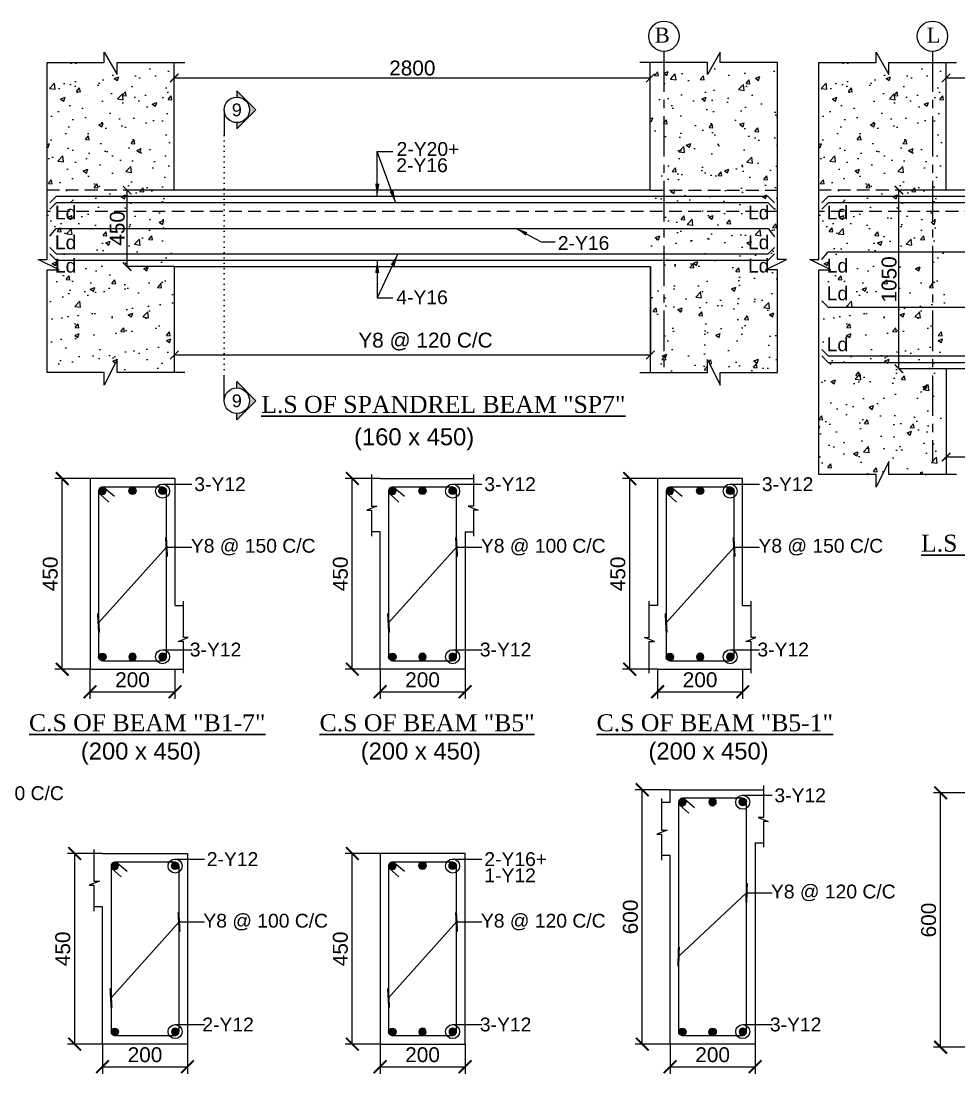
# Model space of a CAD drawing. Header units: inches. Extents: x -4972 to 102986, y -366693 to -295027.
# Drawn here: x 46806 to 68871, y -335927 to -311163 of the extents above; entities that cross this region are included whole.
import ezdxf
from ezdxf.enums import TextEntityAlignment as Align

# ---------------------------------------------------------------- set-up
doc = ezdxf.new("R2010")
doc.units = ezdxf.units.IN
doc.header["$MEASUREMENT"] = 0
for name, pattern in [('CENTER', [50.8, 31.75, -6.35, 6.35, -6.35]), ('DOT', [0.25, 0, -0.25]), ('Hidden', [3, 2, -1])]:
    doc.linetypes.add(name, pattern=pattern)
for name, color, linetype in [('1', 8, 'Continuous'), ('2', 5, 'Continuous'), ('5', 2, 'Continuous'), ('ARROW', 5, 'Continuous'), ('DIM', 251, 'Continuous'), ('GIRD CIR', 1, 'Continuous'), ('GIRD TEXT', 4, 'Continuous'), ('GRID', 8, 'CENTER'), ('REINFORCEMENT', 3, 'Continuous'), ('TEXT-1', 3, 'Continuous')]:
    doc.layers.add(name, color=color, linetype=linetype)
doc.layers.add('GRID NO', color=4, linetype='Continuous', lineweight=9)
doc.layers.add('text', color=4, linetype='Continuous', lineweight=30)
doc.styles.add('T-200', font='arial.ttf', dxfattribs={"height": 300})
doc.styles.add('T200', font='sanss___.ttf', dxfattribs={"height": 275})
doc.styles.add('T300', font='sanss___.ttf', dxfattribs={"height": 350})
doc.styles.add('T400', font='romantic.ttf')
doc.dimstyles.new('SCALE 25', dxfattribs={"dimtxt": 500, "dimasz": 200, "dimexe": 6, "dimexo": 0, "dimgap": 50, "dimtad": 1, "dimdec": 0, "dimlfac": 0.25, "dimrnd": 5, "dimzin": 3, "dimdsep": 46, "dimtxsty": 'T300', "dimblk": 'ARCHTICK', "dimcen": 0.09, "dimclrd": 5, "dimclre": 8, "dimclrt": 1, "dimadec": 0, "dimazin": 0, "dimtfac": 1, "dimtdec": 0, "dimtix": 1, "dimtofl": 0, "dimtmove": 2, "dimatfit": 3, "dimfxl": 1, "dimtolj": 1, "dimtzin": 0, "dimlwd": -1, "dimlwe": -1, "dimarcsym": 0})
doc.dimstyles.new('SCALE-10', dxfattribs={"dimtxt": 350, "dimasz": 300, "dimexe": 170, "dimexo": 0, "dimgap": 100, "dimtad": 1, "dimdec": 0, "dimlfac": 0.1, "dimrnd": 5, "dimzin": 12, "dimdsep": 46, "dimtxsty": 'T300', "dimblk": 'ARCHTICK', "dimcen": 0, "dimclrd": 5, "dimclre": 252, "dimclrt": 1, "dimadec": 1, "dimazin": 3, "dimtfac": 1, "dimtdec": 0, "dimtix": 1, "dimtmove": 2, "dimatfit": 3, "dimldrblk": 'ARCHTICK', "dimfxl": 5000, "dimtvp": 1, "dimtolj": 1, "dimtzin": 9, "dimarcsym": 2})
doc.dimstyles.new('T200', dxfattribs={"dimtxt": 275, "dimasz": 250, "dimexe": 0, "dimexo": 0, "dimgap": 5, "dimtad": 1, "dimdec": 0, "dimrnd": 5, "dimzin": 0, "dimdsep": 46, "dimtxsty": 'T200', "dimblk": 'ARCHTICK', "dimcen": 300, "dimclrd": 5, "dimclre": 252, "dimclrt": 1, "dimadec": 0, "dimazin": 0, "dimtfac": 50, "dimtdec": 0, "dimtofl": 0, "dimtmove": 2, "dimatfit": 3, "dimfxl": 1, "dimtolj": 1, "dimtzin": 0, "dimarcsym": 2})

# ---------------------------------------------------------------- blocks, each defined once
blk = doc.blocks.new('_ARCHTICK')
at = {"color": 0, "linetype": 'ByBlock', "const_width": 0.15}
blk.add_lwpolyline([(-0.5, -0.5), (0.5, 0.5)], dxfattribs=at)
blk = doc.blocks.new('*D53')
at = {"layer": 'Defpoints', "color": 0}
for p in [(49302, -315140), (50411, -315140), (50411, -316940)]:
    blk.add_point(p, dxfattribs=at)
at = {"layer": 'DIM', "color": 8}
for p, q in [((50411, -315140), (49296, -315140)), ((50411, -316940), (49296, -316940))]:
    blk.add_line(p, q, dxfattribs=at)
at = {"layer": 'DIM', "color": 5}
blk.add_line((49302, -316940), (49302, -315140), dxfattribs=at)
at = {"layer": 'DIM', "color": 5, "xscale": 200, "yscale": 200, "zscale": 200}
for p, rotation in [((49302, -315140), 90), ((49302, -316940), 270)]:
    blk.add_blockref('_ARCHTICK', p, dxfattribs=dict(at, rotation=rotation))
at = {"layer": 'DIM', "color": 1, "insert": (49072, -316040), "char_height": 350, "attachment_point": 5, "rotation": 90, "style": 'T300'}
blk.add_mtext('\\A1;450', dxfattribs=at)
blk = doc.blocks.new('*D54')
at = {"layer": 'Defpoints', "color": 0}
for p in [(50411, -316940), (61611, -316940), (50411, -319018)]:
    blk.add_point(p, dxfattribs=at)
at = {"layer": 'DIM', "color": 8}
for p, q in [((50411, -316940), (50411, -319024)), ((61611, -316940), (61611, -319024))]:
    blk.add_line(p, q, dxfattribs=at)
at = {"layer": 'DIM', "color": 5}
blk.add_line((61611, -319018), (50411, -319018), dxfattribs=at)
at = {"layer": 'DIM', "color": 5, "xscale": 200, "yscale": 200, "zscale": 200, "rotation": 180}
blk.add_blockref('_ARCHTICK', (50411, -319018), dxfattribs=at)
at = {"layer": 'DIM', "color": 5, "xscale": 200, "yscale": 200, "zscale": 200}
blk.add_blockref('_ARCHTICK', (61611, -319018), dxfattribs=at)
at = {"layer": 'DIM', "color": 1, "insert": (56321, -318703), "char_height": 350, "attachment_point": 5, "style": 'T300'}
blk.add_mtext('\\A1;Y8 @ 120 C/C', dxfattribs=at)
blk = doc.blocks.new('*D55')
at = {"layer": 'Defpoints', "color": 0}
for p in [(50411, -312501), (61611, -312501), (61611, -312501)]:
    blk.add_point(p, dxfattribs=at)
at = {"layer": 'DIM', "color": 8}
for p, q in [((50411, -312501), (50411, -312495)), ((61611, -312501), (61611, -312495))]:
    blk.add_line(p, q, dxfattribs=at)
at = {"layer": 'DIM', "color": 5}
blk.add_line((50411, -312501), (61611, -312501), dxfattribs=at)
at = {"layer": 'DIM', "color": 5, "xscale": 200, "yscale": 200, "zscale": 200, "rotation": 180}
blk.add_blockref('_ARCHTICK', (50411, -312501), dxfattribs=at)
at = {"layer": 'DIM', "color": 5, "xscale": 200, "yscale": 200, "zscale": 200}
blk.add_blockref('_ARCHTICK', (61611, -312501), dxfattribs=at)
at = {"layer": 'DIM', "color": 1, "insert": (56011, -312270), "char_height": 350, "attachment_point": 5, "style": 'T300'}
blk.add_mtext('\\A1;2800', dxfattribs=at)
blk = doc.blocks.new('*D68')
at = {"layer": 'Defpoints', "color": 0}
for p in [(48069, -330743), (48722, -330743), (48722, -335226)]:
    blk.add_point(p, dxfattribs=at)
at = {"layer": 'DIM', "color": 252, "lineweight": -2}
for p, q in [((48722, -330743), (47899, -330743)), ((48722, -335226), (47899, -335226))]:
    blk.add_line(p, q, dxfattribs=at)
at = {"layer": 'DIM', "color": 5, "lineweight": -2}
blk.add_line((48069, -335226), (48069, -330743), dxfattribs=at)
at = {"layer": 'DIM', "color": 5, "lineweight": -2, "xscale": 300, "yscale": 300, "zscale": 300}
for p, rotation in [((48069, -330743), 90), ((48069, -335226), 270)]:
    blk.add_blockref('_ARCHTICK', p, dxfattribs=dict(at, rotation=rotation))
at = {"layer": 'DIM', "color": 1, "insert": (47789, -332985), "char_height": 350, "attachment_point": 5, "rotation": 90, "style": 'T300'}
blk.add_mtext('\\A1;450', dxfattribs=at)
blk = doc.blocks.new('*D69')
at = {"layer": 'Defpoints', "color": 0}
for p in [(48722, -335226), (50722, -335226), (50722, -335757)]:
    blk.add_point(p, dxfattribs=at)
at = {"layer": 'DIM', "color": 252, "lineweight": -2}
for p, q in [((48722, -335226), (48722, -335927)), ((50722, -335226), (50722, -335927))]:
    blk.add_line(p, q, dxfattribs=at)
at = {"layer": 'DIM', "color": 5, "lineweight": -2}
blk.add_line((48722, -335757), (50722, -335757), dxfattribs=at)
at = {"layer": 'DIM', "color": 5, "lineweight": -2, "xscale": 300, "yscale": 300, "zscale": 300, "rotation": 180}
blk.add_blockref('_ARCHTICK', (48722, -335757), dxfattribs=at)
at = {"layer": 'DIM', "color": 5, "lineweight": -2, "xscale": 300, "yscale": 300, "zscale": 300}
blk.add_blockref('_ARCHTICK', (50722, -335757), dxfattribs=at)
at = {"layer": 'DIM', "color": 1, "insert": (49722, -335477), "char_height": 350, "attachment_point": 5, "style": 'T300'}
blk.add_mtext('\\A1;200', dxfattribs=at)
blk = doc.blocks.new('ROD')
at = {"layer": '5'}
h = blk.add_hatch(color=256, dxfattribs=at)
edge = h.paths.add_edge_path()
edge.add_arc((0, 0), 135, 0, 360)
at = {"layer": '5', "color": 6}
blk.add_circle((0, 0), 135, dxfattribs=at)
blk = doc.blocks.new('*D72')
at = {"layer": 'Defpoints', "color": 0}
for p in [(61422, -329243), (62076, -329243), (62076, -335226)]:
    blk.add_point(p, dxfattribs=at)
at = {"layer": 'DIM', "color": 252, "lineweight": -2}
for p, q in [((62076, -329243), (61252, -329243)), ((62076, -335226), (61252, -335226))]:
    blk.add_line(p, q, dxfattribs=at)
at = {"layer": 'DIM', "color": 5, "lineweight": -2}
blk.add_line((61422, -335226), (61422, -329243), dxfattribs=at)
at = {"layer": 'DIM', "color": 5, "lineweight": -2, "xscale": 300, "yscale": 300, "zscale": 300}
for p, rotation in [((61422, -329243), 90), ((61422, -335226), 270)]:
    blk.add_blockref('_ARCHTICK', p, dxfattribs=dict(at, rotation=rotation))
at = {"layer": 'DIM', "color": 1, "insert": (61142, -332235), "char_height": 350, "attachment_point": 5, "rotation": 90, "style": 'T300'}
blk.add_mtext('\\A1;600', dxfattribs=at)
blk = doc.blocks.new('*D73')
at = {"layer": 'Defpoints', "color": 0}
for p in [(62076, -335226), (64076, -335226), (64076, -335757)]:
    blk.add_point(p, dxfattribs=at)
at = {"layer": 'DIM', "color": 252, "lineweight": -2}
for p, q in [((62076, -335226), (62076, -335927)), ((64076, -335226), (64076, -335927))]:
    blk.add_line(p, q, dxfattribs=at)
at = {"layer": 'DIM', "color": 5, "lineweight": -2}
blk.add_line((62076, -335757), (64076, -335757), dxfattribs=at)
at = {"layer": 'DIM', "color": 5, "lineweight": -2, "xscale": 300, "yscale": 300, "zscale": 300, "rotation": 180}
blk.add_blockref('_ARCHTICK', (62076, -335757), dxfattribs=at)
at = {"layer": 'DIM', "color": 5, "lineweight": -2, "xscale": 300, "yscale": 300, "zscale": 300}
blk.add_blockref('_ARCHTICK', (64076, -335757), dxfattribs=at)
at = {"layer": 'DIM', "color": 1, "insert": (63076, -335477), "char_height": 350, "attachment_point": 5, "style": 'T300'}
blk.add_mtext('\\A1;200', dxfattribs=at)
blk = doc.blocks.new('*D74')
at = {"layer": 'Defpoints', "color": 0}
for p in [(68439, -329316), (69092, -329316), (69092, -335300)]:
    blk.add_point(p, dxfattribs=at)
at = {"layer": 'DIM', "color": 252, "lineweight": -2}
for p, q in [((69092, -329316), (68269, -329316)), ((69092, -335300), (68269, -335300))]:
    blk.add_line(p, q, dxfattribs=at)
at = {"layer": 'DIM', "color": 5, "lineweight": -2}
blk.add_line((68439, -335300), (68439, -329316), dxfattribs=at)
at = {"layer": 'DIM', "color": 5, "lineweight": -2, "xscale": 300, "yscale": 300, "zscale": 300}
for p, rotation in [((68439, -329316), 90), ((68439, -335300), 270)]:
    blk.add_blockref('_ARCHTICK', p, dxfattribs=dict(at, rotation=rotation))
at = {"layer": 'DIM', "color": 1, "insert": (68158, -332308), "char_height": 350, "attachment_point": 5, "rotation": 90, "style": 'T300'}
blk.add_mtext('\\A1;600', dxfattribs=at)
blk = doc.blocks.new('*D78')
at = {"layer": 'Defpoints', "color": 0}
for p in [(54599, -321924), (55252, -321924), (55252, -326408)]:
    blk.add_point(p, dxfattribs=at)
at = {"layer": 'DIM', "color": 252, "lineweight": -2}
for p, q in [((55252, -321924), (54429, -321924)), ((55252, -326408), (54429, -326408))]:
    blk.add_line(p, q, dxfattribs=at)
at = {"layer": 'DIM', "color": 5, "lineweight": -2}
blk.add_line((54599, -326408), (54599, -321924), dxfattribs=at)
at = {"layer": 'DIM', "color": 5, "lineweight": -2, "xscale": 300, "yscale": 300, "zscale": 300}
for p, rotation in [((54599, -321924), 90), ((54599, -326408), 270)]:
    blk.add_blockref('_ARCHTICK', p, dxfattribs=dict(at, rotation=rotation))
at = {"layer": 'DIM', "color": 1, "insert": (54319, -324166), "char_height": 350, "attachment_point": 5, "rotation": 90, "style": 'T300'}
blk.add_mtext('\\A1;450', dxfattribs=at)
blk = doc.blocks.new('*D79')
at = {"layer": 'Defpoints', "color": 0}
for p in [(55252, -326408), (57252, -326408), (57252, -326938)]:
    blk.add_point(p, dxfattribs=at)
at = {"layer": 'DIM', "color": 252, "lineweight": -2}
for p, q in [((55252, -326408), (55252, -327108)), ((57252, -326408), (57252, -327108))]:
    blk.add_line(p, q, dxfattribs=at)
at = {"layer": 'DIM', "color": 5, "lineweight": -2}
blk.add_line((55252, -326938), (57252, -326938), dxfattribs=at)
at = {"layer": 'DIM', "color": 5, "lineweight": -2, "xscale": 300, "yscale": 300, "zscale": 300, "rotation": 180}
blk.add_blockref('_ARCHTICK', (55252, -326938), dxfattribs=at)
at = {"layer": 'DIM', "color": 5, "lineweight": -2, "xscale": 300, "yscale": 300, "zscale": 300}
blk.add_blockref('_ARCHTICK', (57252, -326938), dxfattribs=at)
at = {"layer": 'DIM', "color": 1, "insert": (56252, -326658), "char_height": 350, "attachment_point": 5, "style": 'T300'}
blk.add_mtext('\\A1;200', dxfattribs=at)
blk = doc.blocks.new('*D84')
at = {"layer": 'Defpoints', "color": 0}
for p in [(67459, -315140), (68568, -315140), (68568, -319340)]:
    blk.add_point(p, dxfattribs=at)
at = {"layer": 'DIM', "color": 8}
for p, q in [((68568, -315140), (67453, -315140)), ((68568, -319340), (67453, -319340))]:
    blk.add_line(p, q, dxfattribs=at)
at = {"layer": 'DIM', "color": 5}
blk.add_line((67459, -319340), (67459, -315140), dxfattribs=at)
at = {"layer": 'DIM', "color": 5, "xscale": 200, "yscale": 200, "zscale": 200}
for p, rotation in [((67459, -315140), 90), ((67459, -319340), 270)]:
    blk.add_blockref('_ARCHTICK', p, dxfattribs=dict(at, rotation=rotation))
at = {"layer": 'DIM', "color": 1, "insert": (67229, -317240), "char_height": 350, "attachment_point": 5, "rotation": 90, "style": 'T300'}
blk.add_mtext('\\A1;1050', dxfattribs=at)
blk = doc.blocks.new('*D85')
at = {"layer": 'Defpoints', "color": 0}
for p in [(68568, -319340), (75768, -319340), (68568, -321418)]:
    blk.add_point(p, dxfattribs=at)
at = {"layer": 'DIM', "color": 8}
for p, q in [((68568, -319340), (68568, -321424)), ((75768, -319340), (75768, -321424))]:
    blk.add_line(p, q, dxfattribs=at)
at = {"layer": 'DIM', "color": 5}
blk.add_line((75768, -321418), (68568, -321418), dxfattribs=at)
at = {"layer": 'DIM', "color": 5, "xscale": 200, "yscale": 200, "zscale": 200, "rotation": 180}
blk.add_blockref('_ARCHTICK', (68568, -321418), dxfattribs=at)
at = {"layer": 'DIM', "color": 5, "xscale": 200, "yscale": 200, "zscale": 200}
blk.add_blockref('_ARCHTICK', (75768, -321418), dxfattribs=at)
at = {"layer": 'DIM', "color": 1, "insert": (72066, -321103), "char_height": 350, "attachment_point": 5, "style": 'T300'}
blk.add_mtext('\\A1;Y8 @ 200 C/C', dxfattribs=at)
blk = doc.blocks.new('*D86')
at = {"layer": 'Defpoints', "color": 0}
for p in [(68568, -312501), (75768, -312501), (75768, -312501)]:
    blk.add_point(p, dxfattribs=at)
at = {"layer": 'DIM', "color": 8}
for p, q in [((68568, -312501), (68568, -312495)), ((75768, -312501), (75768, -312495))]:
    blk.add_line(p, q, dxfattribs=at)
at = {"layer": 'DIM', "color": 5}
blk.add_line((68568, -312501), (75768, -312501), dxfattribs=at)
at = {"layer": 'DIM', "color": 5, "xscale": 200, "yscale": 200, "zscale": 200, "rotation": 180}
blk.add_blockref('_ARCHTICK', (68568, -312501), dxfattribs=at)
at = {"layer": 'DIM', "color": 5, "xscale": 200, "yscale": 200, "zscale": 200}
blk.add_blockref('_ARCHTICK', (75768, -312501), dxfattribs=at)
at = {"layer": 'DIM', "color": 1, "insert": (72168, -312270), "char_height": 350, "attachment_point": 5, "style": 'T300'}
blk.add_mtext('\\A1;1800', dxfattribs=at)
blk = doc.blocks.new('*D102')
at = {"layer": 'Defpoints', "color": 0}
for p in [(54599, -330743), (55252, -330743), (55252, -335226)]:
    blk.add_point(p, dxfattribs=at)
at = {"layer": 'DIM', "color": 252, "lineweight": -2}
for p, q in [((55252, -330743), (54429, -330743)), ((55252, -335226), (54429, -335226))]:
    blk.add_line(p, q, dxfattribs=at)
at = {"layer": 'DIM', "color": 5, "lineweight": -2}
blk.add_line((54599, -335226), (54599, -330743), dxfattribs=at)
at = {"layer": 'DIM', "color": 5, "lineweight": -2, "xscale": 300, "yscale": 300, "zscale": 300}
for p, rotation in [((54599, -330743), 90), ((54599, -335226), 270)]:
    blk.add_blockref('_ARCHTICK', p, dxfattribs=dict(at, rotation=rotation))
at = {"layer": 'DIM', "color": 1, "insert": (54319, -332985), "char_height": 350, "attachment_point": 5, "rotation": 90, "style": 'T300'}
blk.add_mtext('\\A1;450', dxfattribs=at)
blk = doc.blocks.new('*D103')
at = {"layer": 'Defpoints', "color": 0}
for p in [(55252, -335226), (57252, -335226), (57252, -335757)]:
    blk.add_point(p, dxfattribs=at)
at = {"layer": 'DIM', "color": 252, "lineweight": -2}
for p, q in [((55252, -335226), (55252, -335927)), ((57252, -335226), (57252, -335927))]:
    blk.add_line(p, q, dxfattribs=at)
at = {"layer": 'DIM', "color": 5, "lineweight": -2}
blk.add_line((55252, -335757), (57252, -335757), dxfattribs=at)
at = {"layer": 'DIM', "color": 5, "lineweight": -2, "xscale": 300, "yscale": 300, "zscale": 300, "rotation": 180}
blk.add_blockref('_ARCHTICK', (55252, -335757), dxfattribs=at)
at = {"layer": 'DIM', "color": 5, "lineweight": -2, "xscale": 300, "yscale": 300, "zscale": 300}
blk.add_blockref('_ARCHTICK', (57252, -335757), dxfattribs=at)
at = {"layer": 'DIM', "color": 1, "insert": (56252, -335477), "char_height": 350, "attachment_point": 5, "style": 'T300'}
blk.add_mtext('\\A1;200', dxfattribs=at)
blk = doc.blocks.new('*D104')
at = {"layer": 'Defpoints', "color": 0}
for p in [(61128, -321924), (61781, -321924), (61781, -326408)]:
    blk.add_point(p, dxfattribs=at)
at = {"layer": 'DIM', "color": 252, "lineweight": -2}
for p, q in [((61781, -321924), (60958, -321924)), ((61781, -326408), (60958, -326408))]:
    blk.add_line(p, q, dxfattribs=at)
at = {"layer": 'DIM', "color": 5, "lineweight": -2}
blk.add_line((61128, -326408), (61128, -321924), dxfattribs=at)
at = {"layer": 'DIM', "color": 5, "lineweight": -2, "xscale": 300, "yscale": 300, "zscale": 300}
for p, rotation in [((61128, -321924), 90), ((61128, -326408), 270)]:
    blk.add_blockref('_ARCHTICK', p, dxfattribs=dict(at, rotation=rotation))
at = {"layer": 'DIM', "color": 1, "insert": (60848, -324166), "char_height": 350, "attachment_point": 5, "rotation": 90, "style": 'T300'}
blk.add_mtext('\\A1;450', dxfattribs=at)
blk = doc.blocks.new('*D105')
at = {"layer": 'Defpoints', "color": 0}
for p in [(61781, -326408), (63782, -326408), (63782, -326938)]:
    blk.add_point(p, dxfattribs=at)
at = {"layer": 'DIM', "color": 252, "lineweight": -2}
for p, q in [((61781, -326408), (61781, -327108)), ((63782, -326408), (63782, -327108))]:
    blk.add_line(p, q, dxfattribs=at)
at = {"layer": 'DIM', "color": 5, "lineweight": -2}
blk.add_line((61781, -326938), (63782, -326938), dxfattribs=at)
at = {"layer": 'DIM', "color": 5, "lineweight": -2, "xscale": 300, "yscale": 300, "zscale": 300, "rotation": 180}
blk.add_blockref('_ARCHTICK', (61781, -326938), dxfattribs=at)
at = {"layer": 'DIM', "color": 5, "lineweight": -2, "xscale": 300, "yscale": 300, "zscale": 300}
blk.add_blockref('_ARCHTICK', (63782, -326938), dxfattribs=at)
at = {"layer": 'DIM', "color": 1, "insert": (62781, -326658), "char_height": 350, "attachment_point": 5, "style": 'T300'}
blk.add_mtext('\\A1;200', dxfattribs=at)
blk = doc.blocks.new('*D108')
at = {"layer": 'Defpoints', "color": 0}
for p in [(47775, -321924), (48428, -321924), (48428, -326408)]:
    blk.add_point(p, dxfattribs=at)
at = {"layer": 'DIM', "color": 252, "lineweight": -2}
for p, q in [((48428, -321924), (47605, -321924)), ((48428, -326408), (47605, -326408))]:
    blk.add_line(p, q, dxfattribs=at)
at = {"layer": 'DIM', "color": 5, "lineweight": -2}
blk.add_line((47775, -326408), (47775, -321924), dxfattribs=at)
at = {"layer": 'DIM', "color": 5, "lineweight": -2, "xscale": 300, "yscale": 300, "zscale": 300}
for p, rotation in [((47775, -321924), 90), ((47775, -326408), 270)]:
    blk.add_blockref('_ARCHTICK', p, dxfattribs=dict(at, rotation=rotation))
at = {"layer": 'DIM', "color": 1, "insert": (47495, -324166), "char_height": 350, "attachment_point": 5, "rotation": 90, "style": 'T300'}
blk.add_mtext('\\A1;450', dxfattribs=at)
blk = doc.blocks.new('*D109')
at = {"layer": 'Defpoints', "color": 0}
for p in [(48428, -326408), (50428, -326408), (50428, -326938)]:
    blk.add_point(p, dxfattribs=at)
at = {"layer": 'DIM', "color": 252, "lineweight": -2}
for p, q in [((48428, -326408), (48428, -327108)), ((50428, -326408), (50428, -327108))]:
    blk.add_line(p, q, dxfattribs=at)
at = {"layer": 'DIM', "color": 5, "lineweight": -2}
blk.add_line((48428, -326938), (50428, -326938), dxfattribs=at)
at = {"layer": 'DIM', "color": 5, "lineweight": -2, "xscale": 300, "yscale": 300, "zscale": 300, "rotation": 180}
blk.add_blockref('_ARCHTICK', (48428, -326938), dxfattribs=at)
at = {"layer": 'DIM', "color": 5, "lineweight": -2, "xscale": 300, "yscale": 300, "zscale": 300}
blk.add_blockref('_ARCHTICK', (50428, -326938), dxfattribs=at)
at = {"layer": 'DIM', "color": 1, "insert": (49428, -326658), "char_height": 350, "attachment_point": 5, "style": 'T300'}
blk.add_mtext('\\A1;200', dxfattribs=at)

msp = doc.modelspace()

# ---------------------------------------------------------------- hatches: boundary and pattern name
at = {"layer": '1'}
h = msp.add_hatch(dxfattribs=at)
h.set_pattern_fill('AR-CONC', color=256, scale=150, style=0)
h.set_pattern_definition([(50, (-122525.7, -162464.7), (1075.8903, -94.1282), [112.5, -1237.5]), (355, (-122525.7, -162464.7), (-208.127, 1128.288), [90, -990]), (100.45144, (-122436.1, -162472.6), (867.7633, 1034.16), [95.6103, -1051.713]), (46.1842, (-122525.7, -162164.7), (1600.862, -248.279), [168.75, -1856.25]), (96.6356, (-122392.3, -162185.4), (1401.993, 1461.178), [143.416, -1577.571]), (351.1842, (-122525.7, -162164.7), (1401.993, 1461.178), [135, -1485]), (21, (-122375.7, -162239.7), (895.3606, -603.9283), [112.5, -1237.5]), (326, (-122375.7, -162239.7), (364.973, 1087.725), [90, -990]), (71.45144, (-122301.1, -162290.1), (1260.3336, 483.7967), [95.6103, -1051.713]), (37.5, (-122525.74, -162464.74), (18.2398, 499.3408), [0, -978, 0, -1005, 0, -993.75]), (7.5, (-122525.74, -162464.74), (394.6043, 591.6176), [0, -573, 0, -955.5, 0, -378.75]), (327.5, (-122860.24, -162464.74), (800.73365, -33.8323), [0, -375, 0, -1170, 0, -1552.5]), (317.5, (-123010.24, -162464.74), (874.7793, 150.1575), [0, -487.5, 0, -777, 0, -1102.5])])
h.paths.add_polyline_path([(50410.5, -312140.3), (49065.5, -312140.3), (49065.5, -312419.8), (48765.5, -311897.8), (48765.5, -312140.3), (47420.5, -312140.3), (47420.5, -315340.3), (50410.5, -315340.3)])
h.paths.add_polyline_path([(50410.5, -315340.3), (47420.5, -315340.3), (47420.5, -315860.3), (50410.5, -315860.3)])
h.paths.add_polyline_path([(47420.5, -319428.4), (48765.5, -319428.4), (48765.5, -319727.9), (49065.5, -319122.9), (49065.5, -319428.4), (50410.5, -319428.4), (50410.5, -315860.3), (47420.5, -315860.3), (47420.5, -316774.4), (47206, -316774.4), (47703, -317018.4), (47420.5, -317018.4)])
h = msp.add_hatch(dxfattribs=at)
h.set_pattern_fill('AR-CONC', color=256, scale=150, style=0)
h.set_pattern_definition([(50, (-104368.2, -162464.7), (1075.8903, -94.1282), [112.5, -1237.5]), (355, (-104368.2, -162464.7), (-208.127, 1128.288), [90, -990]), (100.45144, (-104278.6, -162472.6), (867.7633, 1034.16), [95.6103, -1051.713]), (46.1842, (-104368.2, -162164.7), (1600.862, -248.279), [168.75, -1856.25]), (96.6356, (-104234.8, -162185.4), (1401.993, 1461.178), [143.416, -1577.571]), (351.1842, (-104368.2, -162164.7), (1401.993, 1461.178), [135, -1485]), (21, (-104218.2, -162239.7), (895.3606, -603.9283), [112.5, -1237.5]), (326, (-104218.2, -162239.7), (364.973, 1087.725), [90, -990]), (71.45144, (-104143.6, -162290.1), (1260.3336, 483.7967), [95.6103, -1051.713]), (37.5, (-104368.24, -162464.74), (18.2398, 499.3408), [0, -978, 0, -1005, 0, -993.75]), (7.5, (-104368.24, -162464.74), (394.6043, 591.6176), [0, -573, 0, -955.5, 0, -378.75]), (327.5, (-104702.74, -162464.74), (800.73365, -33.8323), [0, -375, 0, -1170, 0, -1552.5]), (317.5, (-104852.74, -162464.74), (874.7793, 150.1575), [0, -487.5, 0, -777, 0, -1102.5])])
h.paths.add_polyline_path([(68568, -312140.3), (67223, -312140.3), (67223, -312419.8), (66923, -311897.8), (66923, -312140.3), (65578, -312140.3), (65578, -315340.3), (68568, -315340.3)])
h.paths.add_polyline_path([(68568, -315340.3), (65578, -315340.3), (65578, -315860.3), (68568, -315860.3)])
h.paths.add_polyline_path([(65578, -321828.4), (66923, -321828.4), (66923, -322127.9), (67223, -321522.9), (67223, -321828.4), (68568, -321828.4), (68568, -315860.3), (65578, -315860.3), (65578, -316774.4), (65363.5, -316774.4), (65860.5, -317018.4), (65578, -317018.4)])
h = msp.add_hatch(dxfattribs=at)
h.set_pattern_fill('AR-CONC', color=256, scale=150, style=0)
h.set_pattern_definition([(50, (-117325.7, -162464.7), (1075.8903, -94.1282), [112.5, -1237.5]), (355, (-117325.7, -162464.7), (-208.127, 1128.288), [90, -990]), (100.45144, (-117236.1, -162472.6), (867.7633, 1034.16), [95.6103, -1051.713]), (46.1842, (-117325.7, -162164.7), (1600.862, -248.279), [168.75, -1856.25]), (96.6356, (-117192.3, -162185.4), (1401.993, 1461.178), [143.416, -1577.571]), (351.1842, (-117325.7, -162164.7), (1401.993, 1461.178), [135, -1485]), (21, (-117175.7, -162239.7), (895.3606, -603.9283), [112.5, -1237.5]), (326, (-117175.7, -162239.7), (364.973, 1087.725), [90, -990]), (71.45144, (-117101.1, -162290.1), (1260.3336, 483.7967), [95.6103, -1051.713]), (37.5, (-117325.74, -162464.74), (18.2398, 499.3408), [0, -978, 0, -1005, 0, -993.75]), (7.5, (-117325.74, -162464.74), (394.6043, 591.6176), [0, -573, 0, -955.5, 0, -378.75]), (327.5, (-117660.24, -162464.74), (800.73365, -33.8323), [0, -375, 0, -1170, 0, -1552.5]), (317.5, (-117810.24, -162464.74), (874.7793, 150.1575), [0, -487.5, 0, -777, 0, -1102.5])])
h.paths.add_polyline_path([(61610.5, -312340.3), (62955.5, -312340.3), (63105.5, -312640.3), (63105.5, -312040.3), (63255.5, -312340.3), (64600.5, -312340.3), (64600.5, -315340.3), (61610.5, -315340.3)])
h.paths.add_polyline_path([(61610.5, -315340.3), (64600.5, -315340.3), (64600.5, -315860.3), (61610.5, -315860.3)])
h.paths.add_polyline_path([(63255.5, -319428.4), (64600.5, -319428.4), (64600.5, -317018.4), (64318.1, -317018.4), (64815.1, -316774.4), (64600.5, -316774.4), (64600.5, -315860.3), (61610.5, -315860.3), (61610.5, -319428.4), (62955.5, -319428.4), (62955.5, -319122.9), (63255.5, -319727.9)])
for points in [[(52332.7, -313252), (51882.7, -313702), (51882.7, -313552, 0.4142136), (52182.7, -313252, 0.4142136), (51882.7, -312952), (51882.7, -312802)], [(52332.7, -320093.2), (51882.7, -319643.2), (51882.7, -319793.2, -0.4142136), (52182.7, -320093.2, -0.4142136), (51882.7, -320393.2), (51882.7, -320543.2)]]:
    msp.add_hatch(color=30, dxfattribs=at).paths.add_polyline_path(points)

# ---------------------------------------------------------------- linework, layer by layer
at = {"linetype": 'DOT', "ltscale": 500}
msp.add_line((51582.7, -313852), (51582.7, -319493.2), dxfattribs=at)
at = {"layer": '1', "color": 30}
for p, q in [((51582.7, -313252), (51582.7, -313852)), ((51582.7, -320093.2), (51582.7, -319493.2))]:
    msp.add_line(p, q, dxfattribs=at)
at = {"layer": '1', "linetype": 'Hidden', "lineweight": -3, "ltscale": 150}
for p, q in [((50410.5, -315140.3), (47420.5, -315140.3)), ((61610.5, -315140.3), (64600.5, -315140.3)), ((68568, -315140.3), (65578, -315140.3)), ((64600.5, -315640.3), (47420.5, -315640.3)), ((78758, -315640.3), (65578, -315640.3))]:
    msp.add_line(p, q, dxfattribs=at)
at = {"layer": '1', "lineweight": -3, "ltscale": 0.5}
for points in [[(50658, -319428.4), (49065.5, -319428.4), (49065.5, -319122.9), (48765.5, -319727.9), (48765.5, -319428.4), (47420.5, -319428.4), (47420.5, -317018.4), (47703, -317018.4), (47206, -316774.4), (47420.5, -316774.4), (47420.5, -312140.3), (48765.5, -312140.3), (48765.5, -311897.8), (49065.5, -312419.8), (49065.5, -312140.3), (50658, -312140.3)], [(64600.5, -312140.3), (63255.5, -312140.3), (63255.5, -311897.8), (62955.5, -312419.8), (62955.5, -312140.3), (61363.1, -312140.3)], [(68815.5, -321828.4), (67223, -321828.4), (67223, -321522.9), (66923, -322127.9), (66923, -321828.4), (65578, -321828.4), (65578, -317018.4), (65860.5, -317018.4), (65363.5, -316774.4), (65578, -316774.4), (65578, -312140.3), (66923, -312140.3), (66923, -311897.8), (67223, -312419.8), (67223, -312140.3), (68815.5, -312140.3)], [(64600.5, -319428.4), (64600.5, -317018.4), (64318.1, -317018.4), (64815.1, -316774.4), (64600.5, -316774.4), (64600.5, -312140.3)], [(61363.1, -319428.4), (62955.5, -319428.4), (62955.5, -319122.9), (63255.5, -319727.9), (63255.5, -319428.4), (64600.5, -319428.4)]]:
    msp.add_lwpolyline(points, dxfattribs=at)
at = {"layer": '1', "color": 30}
for points in [[(51882.7, -313552), (51882.7, -313702), (52332.7, -313252), (51882.7, -312802), (51882.7, -312952)], [(51882.7, -319793.2), (51882.7, -319643.2), (52332.7, -320093.2), (51882.7, -320543.2), (51882.7, -320393.2)]]:
    msp.add_lwpolyline(points, dxfattribs=at)
at = {"layer": '1'}
for points in [[(55052, -321826.9), (55052, -322572.9), (55179.7, -322572.9), (54941.2, -322667.7), (55052, -322667.7), (55052, -323277.7)], [(57452, -321826.9), (57452, -322572.9), (57324.3, -322572.9), (57562.8, -322667.7), (57452, -322667.7), (57452, -323277.7)], [(50628.5, -326504.8), (50628.5, -325758.8), (50500.8, -325758.8), (50739.3, -325664), (50628.5, -325664), (50628.5, -324803.9)], [(61581.5, -326504.8), (61581.5, -325758.8), (61709.2, -325758.8), (61470.7, -325664), (61581.5, -325664), (61581.5, -324803.9)], [(63981.5, -326504.8), (63981.5, -325758.8), (63853.8, -325758.8), (64092.3, -325664), (63981.5, -325664), (63981.5, -324803.9)], [(64275.5, -329145.9), (64275.5, -329891.9), (64147.8, -329891.9), (64386.3, -329986.7), (64275.5, -329986.7), (64275.5, -330596.7)], [(61875.5, -329445.9), (61875.5, -330191.9), (62003.2, -330191.9), (61764.7, -330286.7), (61875.5, -330286.7), (61875.5, -330896.7)], [(48522.5, -330645.9), (48522.5, -331391.9), (48650.2, -331391.9), (48411.7, -331486.7), (48522.5, -331486.7), (48522.5, -332096.7)]]:
    msp.add_lwpolyline(points, dxfattribs=at)
at = {"layer": '1', "color": 30}
for centre in [(51882.7, -313252), (51882.7, -320093.2)]:
    msp.add_circle(centre, 300, dxfattribs=at)
at = {"layer": '2'}
for p, q in [((50410.5, -315140.3), (50410.5, -312140.3)), ((61610.5, -315140.3), (61610.5, -312140.3)), ((68568, -315140.3), (68568, -312140.3)), ((61610.5, -315140.3), (50410.5, -315140.3)), ((75768, -315140.3), (68568, -315140.3)), ((61610.5, -316940.3), (50410.5, -316940.3)), ((50410.5, -316940.3), (50410.5, -319428.4)), ((61610.5, -316940.3), (61610.5, -319428.4)), ((75768, -319340.3), (68568, -319340.3)), ((68568, -319340.3), (68568, -321828.4)), ((55252, -321924.2), (55052, -321924.2)), ((57252, -321924.2), (57452, -321924.2)), ((50125, -322053.3), (50826.5, -322053.3)), ((56948.5, -322053.3), (57650, -322053.3)), ((63478, -322053.3), (64179.5, -322053.3)), ((55252, -323174.2), (55052, -323174.2)), ((57252, -323174.2), (57452, -323174.2)), ((50228.5, -323533.7), (50826.5, -323533.7)), ((57052, -323533.7), (57650, -323533.7)), ((63581.5, -323533.7), (64179.5, -323533.7)), ((50428.5, -324907.5), (50628.5, -324907.5)), ((61781.5, -324907.5), (61581.5, -324907.5)), ((63781.5, -324907.5), (63981.5, -324907.5)), ((50136.2, -325949.2), (50826.5, -325949.2)), ((56959.7, -325949.2), (57650, -325949.2)), ((63489.2, -325949.2), (64179.5, -325949.2)), ((50428.5, -326407.5), (50628.5, -326407.5)), ((61781.5, -326407.5), (61581.5, -326407.5)), ((63781.5, -326407.5), (63981.5, -326407.5)), ((64075.5, -329243.2), (64275.5, -329243.2)), ((62075.5, -329543.2), (61875.5, -329543.2)), ((63772, -329372.3), (64473.5, -329372.3)), ((64075.5, -330493.2), (64275.5, -330493.2)), ((48722.5, -330743.2), (48522.5, -330743.2)), ((62075.5, -330793.2), (61875.5, -330793.2)), ((50419, -330872.3), (51120.5, -330872.3)), ((56948.5, -330872.3), (57650, -330872.3)), ((63875.5, -331665.2), (64473.5, -331665.2)), ((48722.5, -331993.2), (48522.5, -331993.2)), ((50522.5, -332352.7), (51120.5, -332352.7)), ((57052, -332352.7), (57650, -332352.7)), ((50430.2, -334768.2), (51120.5, -334768.2)), ((56959.7, -334768.2), (57650, -334768.2)), ((63783.2, -334768.2), (64473.5, -334768.2))]:
    msp.add_line(p, q, dxfattribs=at)
for points in [[(50428.5, -324907.5), (50428.5, -321924.2), (48428.5, -321924.2), (48428.5, -326407.5), (50428.5, -326407.5)], [(55252, -321924.2), (57252, -321924.2)], [(63781.5, -324907.5), (63781.5, -321924.2), (61781.5, -321924.2), (61781.5, -324907.5)], [(57252, -323174.2), (57252, -326407.5), (55252, -326407.5), (55252, -323174.2)], [(61781.5, -326407.5), (63781.5, -326407.5)], [(62075.5, -329543.2), (62075.5, -329243.2), (64075.5, -329243.2)], [(64075.5, -330493.2), (64075.5, -335226.5), (62075.5, -335226.5), (62075.5, -330793.2)], [(48722.5, -330743.2), (50722.5, -330743.2), (50722.5, -335226.5), (48722.5, -335226.5), (48722.5, -331993.2)]]:
    msp.add_lwpolyline(points, dxfattribs=at)
msp.add_lwpolyline([(57252, -335226.5), (57252, -330743.2), (55252, -330743.2), (55252, -335226.5)], close=True, dxfattribs=at)
for centre in [(50136.2, -322217.9), (56959.7, -322217.9), (63489.2, -322217.9), (50136.2, -326113.8), (56959.7, -326113.8), (63489.2, -326113.8), (63783.2, -329536.9), (50430.2, -331036.9), (56959.7, -331036.9), (50430.2, -334932.8), (56959.7, -334932.8), (63783.2, -334932.8)]:
    msp.add_circle(centre, 164.6, dxfattribs=at)
at = {"layer": '5'}
for p, q in [((48771.9, -322142.9), (49005.5, -322341.7)), ((55595.4, -322142.9), (55829, -322341.7)), ((62124.9, -322142.9), (62358.5, -322341.7)), ((48659.1, -322284.4), (48869.8, -322475.2)), ((55482.6, -322284.4), (55693.3, -322475.2)), ((62012.1, -322284.4), (62222.8, -322475.2)), ((62306.1, -329603.4), (62516.8, -329794.2)), ((62418.9, -329461.9), (62652.5, -329660.7)), ((49065.9, -330961.9), (49299.5, -331160.7)), ((55595.4, -330961.9), (55829, -331160.7)), ((48953.1, -331103.4), (49163.8, -331294.2)), ((55482.6, -331103.4), (55693.3, -331294.2))]:
    msp.add_line(p, q, dxfattribs=at)
at = {"layer": '5', "lineweight": -3, "ltscale": 0.5}
for points in [[(64535.5, -315440.3), (64385.5, -315290.3), (47635.5, -315290.3), (47485.5, -315440.3)], [(64535.5, -315440.3), (64385.5, -315290.3), (47635.5, -315290.3), (47485.5, -315440.3)], [(64535.5, -315590.3), (64385.5, -315440.3), (47635.5, -315440.3), (47485.5, -315590.3)], [(78693, -315440.3), (78543, -315290.3), (65793, -315290.3), (65643, -315440.3)], [(78693, -315440.3), (78543, -315290.3), (65793, -315290.3), (65643, -315440.3)], [(78693, -315590.3), (78543, -315440.3), (65793, -315440.3), (65643, -315590.3)], [(47485.5, -316219.1), (47635.5, -316040.3), (64385.5, -316040.3), (64535.5, -316241.9)], [(47485.5, -316490.3), (47635.5, -316640.3), (64385.5, -316640.3), (64535.5, -316490.3)], [(47485.5, -316640.3), (47635.5, -316790.3), (64385.5, -316790.3), (64535.5, -316640.3)], [(65643, -316769.1), (65793, -316590.3), (78543, -316590.3), (78693, -316791.9)], [(65643, -317740.3), (65793, -317890.3), (78543, -317890.3), (78693, -317740.3)], [(65643, -318890.3), (65793, -319040.3), (78543, -319040.3), (78693, -318890.3)], [(65643, -319040.3), (65793, -319190.3), (78543, -319190.3), (78693, -319040.3)]]:
    msp.add_lwpolyline(points, dxfattribs=at)
at = {"layer": '5'}
for points in [[(48728.5, -326207.5), (50128.5, -326207.5, 0.4142136), (50228.5, -326107.5), (50228.5, -322224.2, 0.4142136), (50128.5, -322124.2), (48728.5, -322124.2, 0.4142136), (48628.5, -322224.2), (48628.5, -326107.5, 0.4142136)], [(55552, -326207.5), (56952, -326207.5, 0.4142136), (57052, -326107.5), (57052, -322224.2, 0.4142136), (56952, -322124.2), (55552, -322124.2, 0.4142136), (55452, -322224.2), (55452, -326107.5, 0.4142136)], [(62081.5, -326207.5), (63481.5, -326207.5, 0.4142136), (63581.5, -326107.5), (63581.5, -322224.2, 0.4142136), (63481.5, -322124.2), (62081.5, -322124.2, 0.4142136), (61981.5, -322224.2), (61981.5, -326107.5, 0.4142136)], [(62375.5, -335026.5), (63775.5, -335026.5, 0.4142136), (63875.5, -334926.5), (63875.5, -329543.2, 0.4142136), (63775.5, -329443.2), (62375.5, -329443.2, 0.4142136), (62275.5, -329543.2), (62275.5, -334926.5, 0.4142136)], [(49022.5, -335026.5), (50422.5, -335026.5, 0.4142136), (50522.5, -334926.5), (50522.5, -331043.2, 0.4142136), (50422.5, -330943.2), (49022.5, -330943.2, 0.4142136), (48922.5, -331043.2), (48922.5, -334926.5, 0.4142136)], [(55552, -335026.5), (56952, -335026.5, 0.4142136), (57052, -334926.5), (57052, -331043.2, 0.4142136), (56952, -330943.2), (55552, -330943.2, 0.4142136), (55452, -331043.2), (55452, -334926.5, 0.4142136)]]:
    msp.add_lwpolyline(points, format="xyb", close=True, dxfattribs=at)
at = {"layer": 'GIRD CIR'}
for centre in [(61930.5, -311519.8), (68248, -311519.8)]:
    msp.add_circle(centre, 356.5, dxfattribs=at)
at = {"layer": 'GRID', "ltscale": 30}
for p, q in [((61930.5, -311876.3), (61930.5, -319428.4)), ((68248, -311876.3), (68248, -321550.8))]:
    msp.add_line(p, q, dxfattribs=at)

# ---------------------------------------------------------------- block references
at = {"layer": '5', "rotation": 180}
for p, xscale, yscale, zscale in [((48718, -322213.1), -0.6479999998482526, 0.6479999998491621, 0.6479999998491258), ((49428.5, -322211.7), 0.6479999998482526, 0.6479999998482526, 0.6479999998482526), ((50139, -322213.1), 0.6479999998482526, 0.6479999998482526, 0.6479999998482526), ((55541.5, -322213.1), -0.6479999998482526, 0.6479999998491621, 0.6479999998491258), ((56252, -322211.7), 0.6479999998482526, 0.6479999998482526, 0.6479999998482526), ((56962.5, -322213.1), 0.6479999998482526, 0.6479999998482526, 0.6479999998482526), ((62071, -322213.1), -0.6479999998482526, 0.6479999998491621, 0.6479999998491258), ((62781.5, -322211.7), 0.6479999998482526, 0.6479999998482526, 0.6479999998482526), ((63492, -322213.1), 0.6479999998482526, 0.6479999998482526, 0.6479999998482526), ((62365, -329532.1), -0.6479999998555286, 0.6479999998482526, 0.6479999998491258), ((63075.5, -329530.7), -0.6479999998555286, 0.6479999998482526, 0.6479999998491258), ((63786, -329532.1), 0.6479999998555286, 0.6479999998555286, 0.6479999998555286), ((49012, -331032.1), -0.6479999998555286, 0.6479999998482526, 0.6479999998491258), ((50433, -331032.1), 0.6479999998555286, 0.6479999998555286, 0.6479999998555286), ((55541.5, -331032.1), -0.6479999998482526, 0.6479999998491621, 0.6479999998491258), ((56252, -331030.7), 0.6479999998482526, 0.6479999998482526, 0.6479999998482526), ((56962.5, -331032.1), 0.6479999998482526, 0.6479999998482526, 0.6479999998482526)]:
    msp.add_blockref('ROD', p, dxfattribs=dict(at, xscale=xscale, yscale=yscale, zscale=zscale))
at = {"layer": '5'}
for p, xscale, yscale, zscale in [((48718, -326118.6), 0.6479999998482526, 0.6479999998482526, 0.6479999998482526), ((49428.5, -326120), -0.6479999998482526, 0.6479999998491621, 0.6479999998491258), ((50139, -326118.6), -0.6479999998482526, 0.6479999998491621, 0.6479999998491258), ((55541.5, -326118.6), 0.6479999998482526, 0.6479999998482526, 0.6479999998482526), ((56252, -326120), -0.6479999998482526, 0.6479999998491621, 0.6479999998491258), ((56962.5, -326118.6), -0.6479999998482526, 0.6479999998491621, 0.6479999998491258), ((62071, -326118.6), 0.6479999998482526, 0.6479999998482526, 0.6479999998482526), ((62781.5, -326120), -0.6479999998482526, 0.6479999998491621, 0.6479999998491258), ((63492, -326118.6), -0.6479999998482526, 0.6479999998491621, 0.6479999998491258), ((49012, -334937.6), 0.6479999998555286, 0.6479999998555286, 0.6479999998555286), ((50433, -334937.6), -0.6479999998555286, 0.6479999998482526, 0.6479999998491258), ((55541.5, -334937.6), 0.6479999998482526, 0.6479999998482526, 0.6479999998482526), ((56252, -334939), -0.6479999998482526, 0.6479999998491621, 0.6479999998491258), ((56962.5, -334937.6), -0.6479999998482526, 0.6479999998491621, 0.6479999998491258), ((62365, -334937.6), 0.6479999998555286, 0.6479999998555286, 0.6479999998555286), ((63075.5, -334939), 0.6479999998555286, 0.6479999998555286, 0.6479999998555286), ((63786, -334937.6), -0.6479999998555286, 0.6479999998482526, 0.6479999998491258)]:
    msp.add_blockref('ROD', p, dxfattribs=dict(at, xscale=xscale, yscale=yscale, zscale=zscale))

# ---------------------------------------------------------------- texts
at = {"layer": 'GIRD TEXT', "ltscale": 7, "style": 'T400'}
for s, p in [('B', (61714.9, -311669.8)), ('L', (68113, -311669.8))]:
    msp.add_text(s, height=350, dxfattribs=at).set_placement(p)
at = {"layer": 'GRID NO', "style": 'T-200'}
for p in [(51882.7, -313252), (51882.7, -320093.2)]:
    msp.add_text('9', height=300, dxfattribs=at).set_placement(p, align=Align.MIDDLE)
at = {"layer": 'REINFORCEMENT', "style": 'T300'}
for s, p in [('2-Y20+', (56379.6, -314172.4)), ('2-Y16', (56240.1, -314554.9)), ('2-Y16', (60040, -316384.7)), ('4-Y16', (56240.1, -317660.1))]:
    msp.add_text(s, height=325, dxfattribs=at).set_placement(p, align=Align.MIDDLE_CENTER)
for s, p in [('3-Y12', (50882.2, -322217.6)), ('3-Y12', (57705.7, -322217.6)), ('3-Y12', (64235.2, -322217.6)), ('Y8 @ 150 C/C', (50801.2, -323667.1)), ('Y8 @ 100 C/C', (57624.7, -323667.1)), ('Y8 @ 150 C/C', (64154.2, -323667.1)), ('3-Y12', (50776.6, -326107.7)), ('3-Y12', (57600.1, -326107.7)), ('3-Y12', (64129.6, -326107.7)), ('Y10 @ 120 C/C', (44626.7, -329486.1)), ('3-Y12', (64529.2, -329536.6)), ('2-Y12', (51176.2, -331036.6)), ('2-Y16+', (57705.7, -331036.6)), ('1-Y12', (57705.7, -331419.6)), ('Y8 @ 120 C/C', (64448.2, -331798.6)), ('Y8 @ 100 C/C', (51095.2, -332486.1)), ('Y8 @ 120 C/C', (57624.7, -332486.1)), ('2-Y12', (51070.6, -334926.7)), ('3-Y12', (57600.1, -334926.7)), ('3-Y12', (64423.6, -334926.7))]:
    msp.add_text(s, height=325, dxfattribs=at).set_placement(p)
at = {"layer": 'text', "style": 'T400'}
for s, p in [('%%UL.S OF SPANDREL BEAM "SP7"', (56741.5, -320179.4)), ('%%UL.S OF SPANDREL BEAM "SP8"', (72262.5, -323442.9)), ('%%UC.S OF BEAM "B1-7"', (49774.8, -327667.4)), ('%%UC.S OF BEAM "B5"', (56359.3, -327667.4)), ('%%UC.S OF BEAM "B5-1"', (63127.8, -327667.4))]:
    msp.add_text(s, height=400, dxfattribs=at).set_placement(p, align=Align.MIDDLE_CENTER)
at = {"layer": 'text', "color": 6, "style": 'T300'}
for s, p in [('(160 x 450)', (56053.6, -320941.5)), ('(200 x 450)', (49627, -328332.8)), ('(200 x 450)', (56211.5, -328332.8)), ('(200 x 450)', (62980, -328332.8))]:
    msp.add_text(s, height=400, dxfattribs=at).set_placement(p, align=Align.MIDDLE_CENTER)
at = {"layer": 'TEXT-1', "color": 6, "style": 'T300'}
for p in [(47854.6, -315667.3), (64159.6, -315667.3), (66012.1, -315667.3), (47854.6, -316366.5), (64159.6, -316366.5), (47854.6, -316917), (64159.6, -316917), (66012.1, -316917), (66012.1, -317567.7), (66012.1, -318766.5)]:
    msp.add_text('Ld', height=325, dxfattribs=at).set_placement(p, align=Align.MIDDLE_CENTER)

# ---------------------------------------------------------------- dimensions: what is measured, and where the dimension line sits
at = {"layer": 'DIM'}
for base, p1, p2, picture, middle in [((61610.5, -312500.8), (50410.5, -312500.8), (61610.5, -312500.8), '*D55', (56010.5, -312270.5)), ((75768, -312500.8), (68568, -312500.8), (75768, -312500.8), '*D86', (72168, -312270.5))]:
    dim = msp.add_linear_dim(base=base, p1=p1, p2=p2, dimstyle='SCALE 25', override={"dimpost": '\\X'}, dxfattribs=at)
    dim.commit()
    dim.dimension.update_dxf_attribs({"geometry": picture, "text_midpoint": middle})
for base, p1, p2, picture, middle in [((49301.9, -315140.3), (50410.5, -316940.3), (50410.5, -315140.3), '*D53', (49071.6, -316040.3)), ((67459.4, -315140.3), (68568, -319340.3), (68568, -315140.3), '*D84', (67229.1, -317240.3))]:
    dim = msp.add_linear_dim(base=base, p1=p1, p2=p2, angle=90, dimstyle='SCALE 25', override={"dimpost": '\\X'}, dxfattribs=at)
    dim.commit()
    dim.dimension.update_dxf_attribs({"geometry": picture, "text_midpoint": middle})
for base, p1, p2, text, picture, middle in [((50410.5, -319018), (61610.5, -316940.3), (50410.5, -316940.3), 'Y8 @ 120 C/C', '*D54', (56321, -318702.7)), ((68568, -321418), (75768, -319340.3), (68568, -319340.3), 'Y8 @ 200 C/C', '*D85', (72066.4, -321102.7))]:
    dim = msp.add_linear_dim(base=base, p1=p1, p2=p2, text=text, dimstyle='SCALE 25', override={"dimpost": '\\X'}, dxfattribs=at)
    dim.commit()
    dim.dimension.update_dxf_attribs({"geometry": picture, "text_midpoint": middle, "dimtype": 160})
for base, p1, p2, picture, middle in [((47775.4, -321924.2), (48428.5, -326407.5), (48428.5, -321924.2), '*D108', (47495.2, -324165.8)), ((54598.9, -321924.2), (55252, -326407.5), (55252, -321924.2), '*D78', (54318.7, -324165.8)), ((61128.4, -321924.2), (61781.5, -326407.5), (61781.5, -321924.2), '*D104', (60848.2, -324165.8)), ((61422.4, -329243.2), (62075.5, -335226.5), (62075.5, -329243.2), '*D72', (61141.9, -332234.8)), ((68438.9, -329316.2), (69092, -335299.5), (69092, -329316.2), '*D74', (68158.4, -332307.8)), ((48069.4, -330743.2), (48722.5, -335226.5), (48722.5, -330743.2), '*D68', (47789.2, -332984.8)), ((54598.9, -330743.2), (55252, -335226.5), (55252, -330743.2), '*D102', (54318.7, -332984.8))]:
    dim = msp.add_linear_dim(base=base, p1=p1, p2=p2, angle=90, dimstyle='SCALE-10', dxfattribs=at)
    dim.commit()
    dim.dimension.update_dxf_attribs({"geometry": picture, "text_midpoint": middle})
for base, p1, p2, picture, middle in [((50428.5, -326938.2), (48428.5, -326407.5), (50428.5, -326407.5), '*D109', (49428.5, -326657.9)), ((57252, -326938.2), (55252, -326407.5), (57252, -326407.5), '*D79', (56252, -326657.9)), ((63781.5, -326938.2), (61781.5, -326407.5), (63781.5, -326407.5), '*D105', (62781.5, -326657.9)), ((50722.5, -335757.2), (48722.5, -335226.5), (50722.5, -335226.5), '*D69', (49722.5, -335476.9)), ((57252, -335757.2), (55252, -335226.5), (57252, -335226.5), '*D103', (56252, -335476.9)), ((64075.5, -335757.2), (62075.5, -335226.5), (64075.5, -335226.5), '*D73', (63075.5, -335476.9))]:
    dim = msp.add_linear_dim(base=base, p1=p1, p2=p2, dimstyle='SCALE-10', dxfattribs=at)
    dim.commit()
    dim.dimension.update_dxf_attribs({"geometry": picture, "text_midpoint": middle})

# ---------------------------------------------------------------- leaders
at = {"layer": 'ARROW'}
for points, dimstyle, override in [([(55186.4, -315290.3), (55186.4, -314228.4), (55555.4, -314228.4)], 'T200', {"dimasz": 300, "dimfxl": 1.25, "dimarcsym": 1}), ([(55621.8, -315440.3), (55186.4, -314228.4), (55555.4, -314228.4)], 'T200', {"dimasz": 300, "dimfxl": 1.25, "dimarcsym": 1}), ([(58456.4, -316040.3), (59041.5, -316356), (59372.5, -316356)], 'T200', {"dimasz": 275, "dimfxl": 1.25, "dimarcsym": 1}), ([(55673.5, -316640.3), (55186.4, -317670), (55555.4, -317670)], 'T200', {"dimasz": 300, "dimfxl": 1.25, "dimarcsym": 1}), ([(55186.4, -316790.3), (55186.4, -317670), (55555.4, -317670)], 'T200', {"dimasz": 300, "dimfxl": 1.25, "dimarcsym": 1}), ([(50228.5, -323533.7), (48628.5, -325321)], 'SCALE-10', {"dimasz": 325}), ([(48628.5, -325321), (50228.5, -323533.7)], 'SCALE-10', {"dimasz": 325}), ([(57052, -323533.7), (55452, -325321)], 'SCALE-10', {"dimasz": 325}), ([(55452, -325321), (57052, -323533.7)], 'SCALE-10', {"dimasz": 325}), ([(63581.5, -323533.7), (61981.5, -325321)], 'SCALE-10', {"dimasz": 325}), ([(61981.5, -325321), (63581.5, -323533.7)], 'SCALE-10', {"dimasz": 325}), ([(63875.5, -331665.2), (62275.5, -333168.4)], 'SCALE-10', {"dimasz": 325}), ([(62275.5, -333168.4), (63875.5, -331665.2)], 'SCALE-10', {"dimasz": 325}), ([(50522.5, -332352.7), (48922.5, -334140)], 'SCALE-10', {"dimasz": 325}), ([(48922.5, -334140), (50522.5, -332352.7)], 'SCALE-10', {"dimasz": 325}), ([(57052, -332352.7), (55452, -334140)], 'SCALE-10', {"dimasz": 325}), ([(55452, -334140), (57052, -332352.7)], 'SCALE-10', {"dimasz": 325})]:
    msp.add_leader(points, dimstyle=dimstyle, override=override, dxfattribs=at)

doc.saveas('drawing.dxf')
